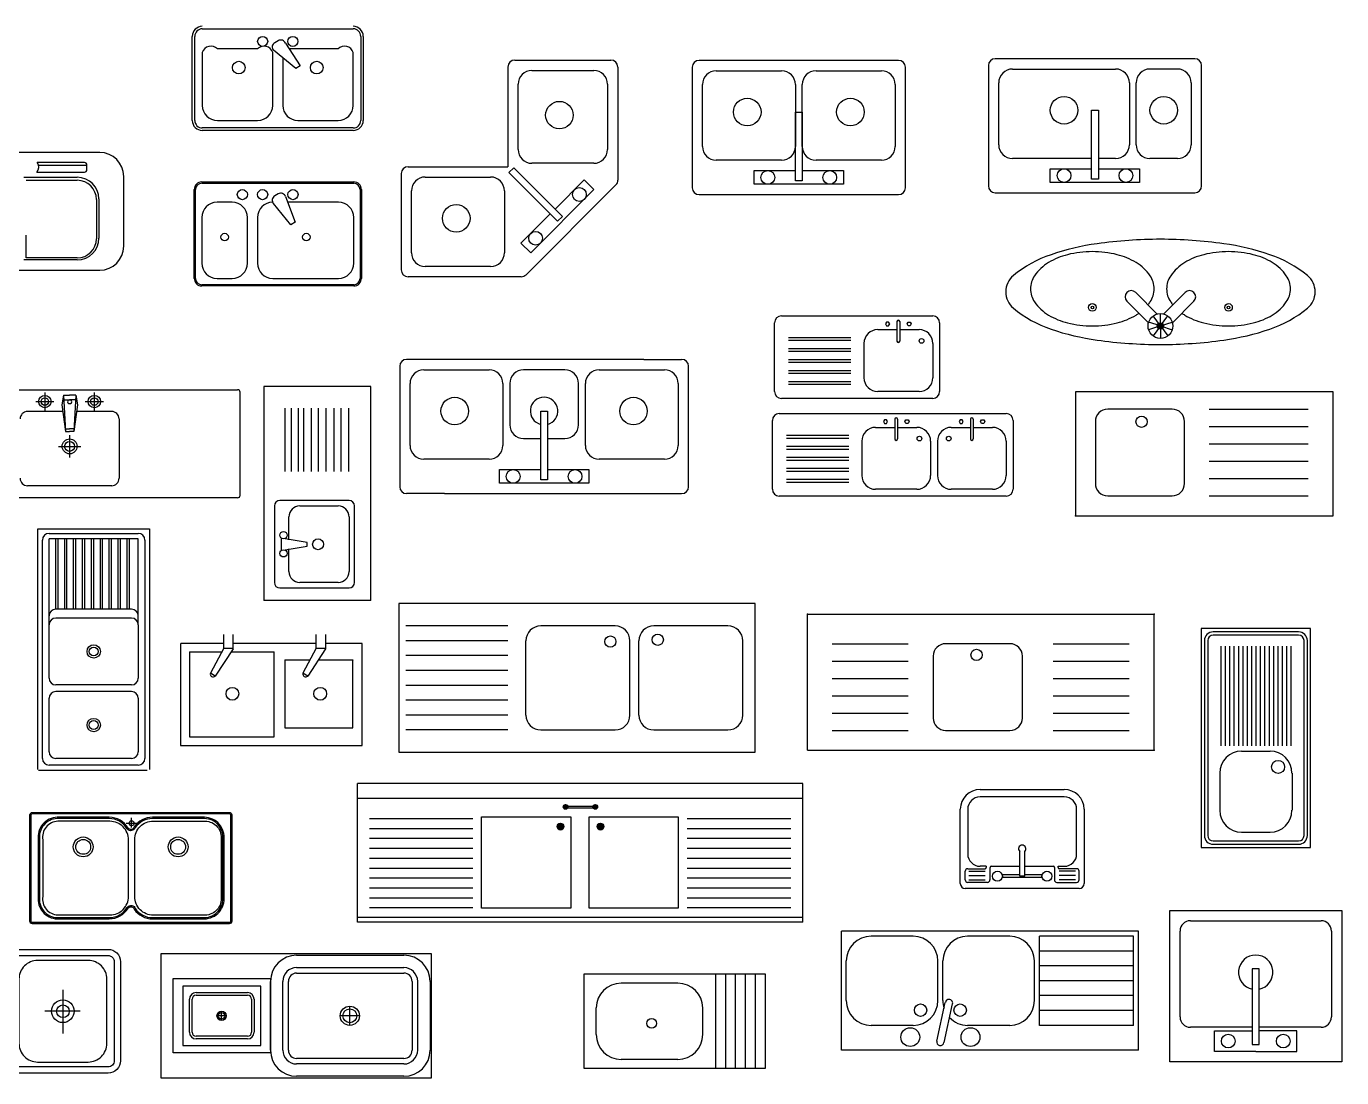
# Model space of a CAD drawing. Header units: metres. Extents: x 271.5 to 281.6, y 139.4 to 150.6.
# Drawn here: x 276.19 to 281.5, y 139.35 to 143.6 of the extents above; entities that cross this region are included whole.
import ezdxf

# ---------------------------------------------------------------- set-up
doc = ezdxf.new("R2010")
doc.units = ezdxf.units.M

msp = doc.modelspace()

# ---------------------------------------------------------------- linework, layer by layer
at = {"color": 0, "lineweight": -2}
for p, q in [((276.8966, 143.5864), (277.5062, 143.5864)), ((276.8562, 143.2164), (276.8562, 143.5559)), ((276.8662, 143.2164), (276.8662, 143.5559)), ((277.2034, 143.5384), (277.1893, 143.5302)), ((277.2326, 143.5279), (277.2915, 143.4363)), ((277.5367, 143.5559), (277.5367, 143.2164)), ((277.5467, 143.5559), (277.5467, 143.2164)), ((276.8966, 143.4907), (276.8966, 143.2773)), ((277.1202, 143.5051), (276.9576, 143.5051)), ((277.1811, 143.2773), (277.1811, 143.4907)), ((277.2739, 143.4261), (277.1837, 143.4997)), ((277.2218, 143.4687), (277.2218, 143.2773)), ((277.4453, 143.5051), (277.2473, 143.5051)), ((277.5062, 143.2773), (277.5062, 143.4907)), ((277.2915, 143.4363), (277.2739, 143.4261)), ((276.9576, 143.2164), (277.1202, 143.2164)), ((277.2827, 143.2164), (277.4453, 143.2164)), ((277.5062, 143.1859), (276.8966, 143.1859)), ((277.5062, 143.1759), (276.8966, 143.1759))]:
    msp.add_line(p, q, dxfattribs=at)
at = {"color": 0}
for p, q in [((278.1585, 143.4599), (278.5474, 143.4599)), ((279.7089, 143.4587), (278.9034, 143.4587)), ((280.9052, 143.4657), (280.0996, 143.4657)), ((278.1308, 143.4321), (278.1308, 143.0293)), ((278.228, 143.4182), (278.478, 143.4182)), ((278.5752, 143.4321), (278.5752, 142.9756)), ((278.8756, 143.4309), (278.8756, 142.9448)), ((278.9728, 143.417), (279.2367, 143.417)), ((279.3756, 143.417), (279.6395, 143.417)), ((279.7367, 142.9448), (279.7367, 143.4309)), ((280.0718, 143.4379), (280.0718, 142.9518)), ((280.1691, 143.424), (280.5857, 143.424)), ((280.8357, 143.424), (280.7246, 143.424)), ((280.9329, 142.9518), (280.9329, 143.4379)), ((278.1724, 143.0988), (278.1724, 143.3627)), ((278.5335, 143.3627), (278.5335, 143.0988)), ((278.9173, 143.1114), (278.9173, 143.3614)), ((279.2923, 143.3614), (279.2923, 143.1114)), ((279.32, 143.1114), (279.32, 143.3614)), ((279.695, 143.3614), (279.695, 143.1114)), ((280.1135, 143.1184), (280.1135, 143.3684)), ((280.6413, 143.3684), (280.6413, 143.1184)), ((280.6691, 143.1184), (280.6691, 143.3684)), ((280.8913, 143.3684), (280.8913, 143.1184)), ((279.2923, 143.2503), (279.32, 143.2503)), ((279.2923, 142.9726), (279.2923, 143.2503)), ((279.32, 143.2503), (279.32, 142.9726)), ((280.4885, 143.2573), (280.5163, 143.2573)), ((280.4885, 142.9796), (280.4885, 143.2573)), ((280.5163, 143.2573), (280.5163, 142.9796)), ((278.478, 143.0432), (278.228, 143.0432)), ((279.2367, 143.0559), (278.9728, 143.0559)), ((279.6395, 143.0559), (279.3756, 143.0559)), ((280.4885, 143.0629), (280.1691, 143.0629)), ((280.5857, 143.0629), (280.5163, 143.0629)), ((280.8357, 143.0629), (280.7246, 143.0629)), ((277.7002, 143.0016), (277.7002, 142.6127)), ((277.728, 143.0293), (278.1308, 143.0293)), ((277.7974, 142.9877), (278.0613, 142.9877)), ((278.1348, 143.0056), (278.1545, 143.0253)), ((278.3312, 142.8092), (278.1348, 143.0056)), ((278.1545, 143.0253), (278.3509, 142.8289)), ((279.1256, 143.0142), (279.2923, 143.0142)), ((279.1256, 142.9587), (279.1256, 143.0142)), ((279.32, 143.0142), (279.4867, 143.0142)), ((279.4867, 143.0142), (279.4867, 142.9587)), ((280.3218, 143.0212), (280.4885, 143.0212)), ((280.3218, 142.9657), (280.3218, 143.0212)), ((280.5163, 142.9796), (280.4885, 142.9796)), ((280.5163, 143.0212), (280.6829, 143.0212)), ((280.6829, 143.0212), (280.6829, 142.9657)), ((277.7419, 142.6821), (277.7419, 142.9321)), ((278.1169, 142.9321), (278.1169, 142.6821)), ((278.5671, 142.956), (278.2042, 142.593)), ((278.4786, 142.9369), (278.2232, 142.6815)), ((278.3214, 142.8583), (278.4393, 142.9762)), ((278.4393, 142.9762), (278.4786, 142.9369)), ((279.4867, 142.9587), (279.1256, 142.9587)), ((279.32, 142.9726), (279.2923, 142.9726)), ((280.6829, 142.9657), (280.3218, 142.9657)), ((278.9034, 142.917), (279.7089, 142.917)), ((280.0996, 142.924), (280.9052, 142.924)), ((278.1839, 142.7208), (278.3018, 142.8387)), ((278.3509, 142.8289), (278.3312, 142.8092)), ((278.2232, 142.6815), (278.1839, 142.7208)), ((278.0613, 142.6266), (277.7974, 142.6266)), ((278.1845, 142.5849), (277.728, 142.5849)), ((280.7538, 142.4346), (280.6668, 142.5217)), ((280.7797, 142.4346), (280.8668, 142.5217)), ((280.7185, 142.3993), (280.6314, 142.4863)), ((280.8151, 142.3993), (280.9021, 142.4863)), ((279.2082, 142.1216), (279.2082, 142.3994)), ((279.236, 142.4271), (279.8471, 142.4271)), ((279.7027, 142.4047), (279.7027, 142.3247)), ((279.7138, 142.4047), (279.7138, 142.3247)), ((279.8749, 142.3994), (279.8749, 142.1216)), ((280.7668, 142.3863), (280.7192, 142.4018)), ((280.7668, 142.3863), (280.7374, 142.4268)), ((280.7668, 142.3863), (280.7668, 142.4363)), ((280.7668, 142.3863), (280.7962, 142.4268)), ((280.7668, 142.3863), (280.8143, 142.4018)), ((279.6249, 142.3716), (279.7027, 142.3716)), ((279.7138, 142.3716), (279.7916, 142.3716)), ((280.7668, 142.3863), (280.7192, 142.3709)), ((280.7668, 142.3863), (280.7374, 142.3459)), ((280.7668, 142.3863), (280.7668, 142.3363)), ((280.7668, 142.3863), (280.7962, 142.3459)), ((280.7668, 142.3863), (280.8143, 142.3709)), ((279.5165, 142.3382), (279.2651, 142.3382)), ((279.5165, 142.3271), (279.2651, 142.3271)), ((279.5165, 142.2938), (279.2651, 142.2938)), ((279.5694, 142.316), (279.5694, 142.1771)), ((279.8471, 142.316), (279.8471, 142.1771)), ((277.8745, 142.2511), (277.7218, 142.2511)), ((278.6801, 142.2511), (277.8745, 142.2511)), ((278.6801, 142.2511), (278.8329, 142.2511)), ((279.5165, 142.2827), (279.2651, 142.2827)), ((279.5165, 142.2494), (279.2651, 142.2494)), ((279.5165, 142.2382), (279.2651, 142.2382)), ((277.694, 142.2233), (277.694, 141.7372)), ((277.7912, 142.2094), (278.0551, 142.2094)), ((278.3606, 142.2094), (278.194, 142.2094)), ((278.4995, 142.2094), (278.7634, 142.2094)), ((278.8606, 141.7372), (278.8606, 142.2233)), ((279.5165, 142.2049), (279.2651, 142.2049)), ((279.5165, 142.1938), (279.2651, 142.1938)), ((277.7356, 141.9039), (277.7356, 142.1539)), ((278.1106, 142.1539), (278.1106, 141.9039)), ((278.1384, 142.1539), (278.1384, 141.9872)), ((278.4162, 141.9872), (278.4162, 142.1539)), ((278.444, 141.9039), (278.444, 142.1539)), ((278.819, 142.1539), (278.819, 141.9039)), ((279.5165, 142.1605), (279.2651, 142.1605)), ((279.5165, 142.1494), (279.2651, 142.1494)), ((279.8471, 142.0938), (279.236, 142.0938)), ((279.7916, 142.1216), (279.6249, 142.1216)), ((281.4639, 142.1202), (280.4239, 142.1202)), ((280.4239, 142.1202), (280.4239, 141.6202)), ((281.4639, 141.6202), (281.4639, 142.1202)), ((278.2634, 142.0427), (278.2912, 142.0427)), ((278.2634, 141.765), (278.2634, 142.0427)), ((278.2912, 142.0427), (278.2912, 141.765)), ((279.2274, 142.0323), (280.1441, 142.0323)), ((280.8139, 142.0502), (280.5539, 142.0502)), ((280.9639, 142.0502), (281.3639, 142.0502)), ((279.1997, 141.7268), (279.1997, 142.0045)), ((279.6163, 141.9768), (279.6941, 141.9768)), ((279.6941, 142.0098), (279.6941, 141.9299)), ((279.7052, 142.0098), (279.7052, 141.9299)), ((279.7052, 141.9768), (279.783, 141.9768)), ((279.9219, 141.9768), (279.9997, 141.9768)), ((279.9997, 142.0098), (279.9997, 141.9299)), ((280.0108, 142.0098), (280.0108, 141.9299)), ((280.0108, 141.9768), (280.0885, 141.9768)), ((280.1719, 142.0045), (280.1719, 141.7268)), ((280.5039, 142.0002), (280.5039, 141.7502)), ((280.8639, 141.7502), (280.8639, 142.0002)), ((280.9639, 141.9802), (281.3639, 141.9802)), ((278.194, 141.9316), (278.2634, 141.9316)), ((278.2912, 141.9316), (278.3606, 141.9316)), ((279.5079, 141.9434), (279.2565, 141.9434)), ((279.5079, 141.9323), (279.2565, 141.9323)), ((279.5608, 141.9212), (279.5608, 141.7823)), ((279.8385, 141.9212), (279.8385, 141.7823)), ((279.8663, 141.9212), (279.8663, 141.7823)), ((280.1441, 141.9212), (280.1441, 141.7823)), ((279.5079, 141.899), (279.2565, 141.899)), ((279.5079, 141.8879), (279.2565, 141.8879)), ((280.9639, 141.9102), (281.3639, 141.9102)), ((278.0551, 141.8483), (277.7912, 141.8483)), ((278.7634, 141.8483), (278.4995, 141.8483)), ((279.5079, 141.8545), (279.2565, 141.8545)), ((279.5079, 141.8434), (279.2565, 141.8434)), ((279.5079, 141.8101), (279.2565, 141.8101)), ((280.9639, 141.8402), (281.3639, 141.8402)), ((278.0968, 141.8066), (278.2634, 141.8066)), ((278.0968, 141.7511), (278.0968, 141.8066)), ((278.2912, 141.765), (278.2634, 141.765)), ((278.2912, 141.8066), (278.4579, 141.8066)), ((278.4579, 141.8066), (278.4579, 141.7511)), ((279.5079, 141.799), (279.2565, 141.799)), ((279.5079, 141.7656), (279.2565, 141.7656)), ((280.9639, 141.7702), (281.3639, 141.7702)), ((277.8745, 141.7094), (277.7218, 141.7094)), ((277.8745, 141.7094), (278.6801, 141.7094)), ((278.4579, 141.7511), (278.0968, 141.7511)), ((278.6801, 141.7094), (278.8329, 141.7094)), ((279.5079, 141.7545), (279.2565, 141.7545)), ((279.783, 141.7268), (279.6163, 141.7268)), ((280.0885, 141.7268), (279.9219, 141.7268)), ((280.1441, 141.699), (279.2274, 141.699)), ((280.5539, 141.7002), (280.8139, 141.7002)), ((280.9639, 141.7002), (281.3639, 141.7002)), ((280.4239, 141.6202), (281.4639, 141.6202)), ((276.2329, 140.5947), (276.2329, 141.5667)), ((276.2329, 141.5667), (276.6829, 141.5667)), ((276.2779, 141.5487), (276.6379, 141.5487)), ((276.6829, 141.5667), (276.6829, 140.5947)), ((276.2509, 140.6397), (276.2509, 141.5217)), ((276.6379, 141.5271), (276.2779, 141.5271)), ((276.2779, 141.1797), (276.2779, 141.5271)), ((276.3049, 141.2427), (276.3049, 141.5271)), ((276.3139, 141.2427), (276.3139, 141.5271)), ((276.3409, 141.2427), (276.3409, 141.5271)), ((276.3499, 141.2427), (276.3499, 141.5271)), ((276.3769, 141.2427), (276.3769, 141.5271)), ((276.3859, 141.2427), (276.3859, 141.5271)), ((276.4129, 141.2427), (276.4129, 141.5271)), ((276.4219, 141.2427), (276.4219, 141.5271)), ((276.4489, 141.2427), (276.4489, 141.5271)), ((276.4579, 141.2427), (276.4579, 141.5271)), ((276.4849, 141.2427), (276.4849, 141.5271)), ((276.4939, 141.2427), (276.4939, 141.5271)), ((276.5209, 141.2427), (276.5209, 141.5271)), ((276.5299, 141.2427), (276.5299, 141.5271)), ((276.5569, 141.2427), (276.5569, 141.5271)), ((276.5659, 141.2427), (276.5659, 141.5271)), ((276.5929, 141.2427), (276.5929, 141.5271)), ((276.6019, 141.2427), (276.6019, 141.5271)), ((276.6379, 141.1797), (276.6379, 141.5271)), ((276.6649, 141.5217), (276.6649, 140.6397)), ((276.6109, 141.2427), (276.3049, 141.2427)), ((277.69, 141.2649), (277.69, 140.6649)), ((279.13, 141.2649), (277.69, 141.2649)), ((279.13, 140.6649), (279.13, 141.2649)), ((276.2779, 140.9637), (276.2779, 141.1797)), ((276.6109, 141.2067), (276.3049, 141.2067)), ((276.6379, 141.1797), (276.6379, 140.9637)), ((278.1302, 141.1749), (277.7183, 141.1749)), ((278.564, 141.1749), (278.264, 141.1749)), ((279.02, 141.1749), (278.72, 141.1749)), ((279.341, 140.673), (279.341, 141.223)), ((279.341, 141.223), (280.741, 141.223)), ((280.741, 140.673), (280.741, 141.223)), ((276.9831, 141.0847), (276.9831, 141.1408)), ((277.0213, 141.0835), (277.0213, 141.1408)), ((277.357, 141.0847), (277.357, 141.1408)), ((277.3952, 141.0835), (277.3952, 141.1408)), ((281.3734, 141.1642), (280.9313, 141.1642)), ((280.9313, 141.1642), (280.9313, 140.2799)), ((281.3248, 141.1509), (280.9799, 141.1509)), ((281.3248, 141.1376), (280.9799, 141.1376)), ((281.3734, 140.2799), (281.3734, 141.1642)), ((276.8092, 141.1034), (276.8092, 140.6923)), ((276.9831, 141.1039), (276.8097, 141.1039)), ((276.8446, 141.0703), (276.9754, 141.0703)), ((276.8446, 141.0703), (276.8446, 140.7276)), ((276.9831, 141.0847), (276.9293, 140.9839)), ((277.021, 141.0826), (276.9483, 140.9725)), ((276.9831, 141.0847), (277.0213, 141.0847)), ((277.0129, 141.0703), (277.1866, 141.0703)), ((277.021, 141.0826), (277.0213, 141.0835)), ((277.357, 141.1039), (277.0213, 141.1039)), ((277.1866, 141.0703), (277.1871, 141.0698)), ((277.1871, 140.7276), (277.1871, 141.0698)), ((277.357, 141.0847), (277.3032, 140.9839)), ((277.3949, 141.0826), (277.3223, 140.9725)), ((277.357, 141.0847), (277.3952, 141.0847)), ((277.3949, 141.0826), (277.3952, 141.0835)), ((277.5418, 141.1039), (277.3952, 141.1039)), ((277.5418, 140.6923), (277.5418, 141.1039)), ((278.1302, 141.1149), (277.7183, 141.1149)), ((278.204, 140.8149), (278.204, 141.1149)), ((278.624, 140.8149), (278.624, 141.1149)), ((278.66, 140.8149), (278.66, 141.1149)), ((279.08, 140.8149), (279.08, 141.1149)), ((279.4408, 141.103), (279.7481, 141.103)), ((280.159, 141.103), (279.899, 141.103)), ((280.3337, 141.103), (280.641, 141.103)), ((280.9446, 141.1155), (280.9446, 140.3286)), ((280.9578, 141.1155), (280.9578, 140.3286)), ((281.0109, 141.0934), (281.0109, 140.6911)), ((281.0286, 141.0934), (281.0286, 140.6911)), ((281.0463, 141.0934), (281.0463, 140.6911)), ((281.0639, 141.0934), (281.0639, 140.6911)), ((281.0816, 141.0934), (281.0816, 140.6911)), ((281.0993, 141.0934), (281.0993, 140.6911)), ((281.117, 141.0934), (281.117, 140.6911)), ((281.1347, 141.0934), (281.1347, 140.6911)), ((281.1524, 141.0934), (281.1524, 140.6911)), ((281.17, 141.0934), (281.17, 140.6911)), ((281.1877, 141.0934), (281.1877, 140.6911)), ((281.2054, 141.0934), (281.2054, 140.6911)), ((281.2231, 141.0934), (281.2231, 140.6911)), ((281.2408, 141.0934), (281.2408, 140.6911)), ((281.2585, 141.0934), (281.2585, 140.6911)), ((281.2762, 141.0934), (281.2762, 140.6911)), ((281.2938, 141.0934), (281.2938, 140.6911)), ((281.3469, 140.3286), (281.3469, 141.1155)), ((281.3602, 140.3286), (281.3602, 141.1155)), ((277.2306, 141.0374), (277.3318, 141.0374)), ((277.2306, 141.0374), (277.2306, 140.7632)), ((277.365, 141.0374), (277.5042, 141.0374)), ((277.5042, 141.0374), (277.5046, 141.037)), ((277.5046, 140.7632), (277.5046, 141.037)), ((278.1302, 141.0549), (277.7183, 141.0549)), ((279.4408, 141.033), (279.7481, 141.033)), ((279.849, 141.053), (279.849, 140.803)), ((280.209, 140.803), (280.209, 141.053)), ((280.3337, 141.033), (280.641, 141.033)), ((276.9483, 140.9725), (276.9293, 140.9839)), ((277.3223, 140.9725), (277.3032, 140.9839)), ((278.1302, 140.9949), (277.7183, 140.9949)), ((279.4408, 140.963), (279.7481, 140.963)), ((280.3337, 140.963), (280.641, 140.963)), ((276.6109, 140.9367), (276.3049, 140.9367)), ((276.6109, 140.9097), (276.3049, 140.9097)), ((278.1302, 140.9349), (277.7183, 140.9349)), ((276.2779, 140.6667), (276.2779, 140.8827)), ((276.6379, 140.8827), (276.6379, 140.6667)), ((278.1302, 140.8749), (277.7183, 140.8749)), ((279.4408, 140.893), (279.7481, 140.893)), ((280.3337, 140.893), (280.641, 140.893)), ((278.1302, 140.8149), (277.7183, 140.8149)), ((279.4408, 140.823), (279.7481, 140.823)), ((280.3337, 140.823), (280.641, 140.823)), ((277.2306, 140.7632), (277.5046, 140.7632)), ((278.1302, 140.7549), (277.7183, 140.7549)), ((278.264, 140.7549), (278.564, 140.7549)), ((278.72, 140.7549), (279.02, 140.7549)), ((279.4408, 140.753), (279.7481, 140.753)), ((279.899, 140.753), (280.159, 140.753)), ((280.3337, 140.753), (280.641, 140.753)), ((276.8446, 140.7276), (277.1871, 140.7276)), ((276.8092, 140.6923), (277.5418, 140.6923)), ((277.69, 140.6649), (279.13, 140.6649)), ((279.341, 140.673), (280.741, 140.673)), ((281.0949, 140.669), (281.2098, 140.669)), ((276.6745, 140.5915), (276.2345, 140.5915)), ((276.6379, 140.6127), (276.2779, 140.6127)), ((276.6109, 140.6397), (276.3049, 140.6397)), ((277.5229, 139.978), (277.5229, 140.538)), ((279.3229, 140.538), (277.5229, 140.538)), ((279.3229, 139.978), (279.3229, 140.538)), ((281.0065, 140.5806), (281.0065, 140.4303)), ((281.2983, 140.5806), (281.2983, 140.4303)), ((280.0384, 140.5143), (280.3784, 140.5143)), ((280.3784, 140.4843), (280.0384, 140.4843)), ((279.3229, 140.478), (277.5229, 140.478)), ((278.3544, 140.4431), (278.3646, 140.4533)), ((278.3557, 140.4391), (278.3686, 140.452)), ((278.3582, 140.4363), (278.3714, 140.4495)), ((278.3618, 140.4346), (278.3731, 140.4459)), ((278.3677, 140.4352), (278.3725, 140.44)), ((278.3726, 140.4475), (278.476, 140.4475)), ((278.3733, 140.4402), (278.4774, 140.4402)), ((278.4745, 140.4431), (278.4847, 140.4533)), ((278.4758, 140.4391), (278.4887, 140.452)), ((278.476, 140.4402), (278.476, 140.4388)), ((278.4783, 140.4363), (278.4915, 140.4495)), ((278.4819, 140.4346), (278.4932, 140.4459)), ((278.4878, 140.4352), (278.4926, 140.44)), ((279.9584, 140.1343), (279.9584, 140.4343)), ((279.9884, 140.4343), (279.9884, 140.2543)), ((280.4284, 140.2543), (280.4284, 140.4343)), ((280.4584, 140.4343), (280.4584, 140.1343)), ((277.5714, 140.3973), (277.9889, 140.3973)), ((278.025, 140.0346), (278.025, 140.4038)), ((278.025, 140.4038), (278.3852, 140.4038)), ((278.3296, 140.3644), (278.3436, 140.3784)), ((278.3304, 140.3599), (278.3481, 140.3776)), ((278.3316, 140.3716), (278.3364, 140.3764)), ((278.3323, 140.3564), (278.3516, 140.3757)), ((278.3852, 140.4038), (278.3852, 140.0346)), ((278.4591, 140.0346), (278.4591, 140.4038)), ((278.4591, 140.4038), (278.8193, 140.4038)), ((278.4912, 140.3644), (278.5052, 140.3784)), ((278.4921, 140.3599), (278.5097, 140.3776)), ((278.4932, 140.3716), (278.498, 140.3764)), ((278.4939, 140.3564), (278.5132, 140.3757)), ((278.8193, 140.4038), (278.8193, 140.0346)), ((278.8558, 140.3973), (279.2734, 140.3973)), ((277.5714, 140.3573), (277.9889, 140.3573)), ((278.3349, 140.3537), (278.3543, 140.3731)), ((278.3382, 140.3517), (278.3563, 140.3698)), ((278.3425, 140.3507), (278.3573, 140.3655)), ((278.3489, 140.3518), (278.3562, 140.3591)), ((278.4965, 140.3537), (278.5159, 140.3731)), ((278.4998, 140.3517), (278.5179, 140.3698)), ((278.5041, 140.3507), (278.5189, 140.3655)), ((278.5105, 140.3518), (278.5178, 140.3591)), ((278.8558, 140.3573), (279.2734, 140.3573)), ((281.0949, 140.3418), (281.2098, 140.3418)), ((277.5714, 140.3173), (277.9889, 140.3173)), ((277.5714, 140.2773), (277.9889, 140.2773)), ((278.8558, 140.3173), (279.2734, 140.3173)), ((278.8558, 140.2773), (279.2734, 140.2773)), ((280.9313, 140.2799), (281.3734, 140.2799)), ((280.9799, 140.3065), (281.3248, 140.3065)), ((280.9799, 140.2932), (281.3248, 140.2932)), ((277.5714, 140.2373), (277.9889, 140.2373)), ((278.8558, 140.2373), (279.2734, 140.2373)), ((280.1984, 140.1643), (280.1984, 140.2639)), ((280.2184, 140.1643), (280.2184, 140.2639)), ((277.5714, 140.1973), (277.9889, 140.1973)), ((278.8558, 140.1973), (279.2734, 140.1973)), ((279.9782, 140.1493), (279.9782, 140.1843)), ((279.9882, 140.1943), (280.0584, 140.1943)), ((279.9932, 140.1843), (280.0582, 140.1843)), ((279.9932, 140.1668), (280.0582, 140.1668)), ((280.0634, 140.2043), (280.0384, 140.2043)), ((280.0634, 140.2043), (280.0634, 140.1993)), ((280.0634, 140.2043), (280.0634, 140.2043)), ((280.0784, 140.1493), (280.0784, 140.1993)), ((280.0834, 140.2043), (280.1984, 140.2043)), ((280.1984, 140.1693), (280.1278, 140.1693)), ((280.2184, 140.1643), (280.1984, 140.1643)), ((280.2184, 140.2043), (280.3334, 140.2043)), ((280.2884, 140.1693), (280.2184, 140.1693)), ((280.3384, 140.1993), (280.3384, 140.1493)), ((280.3534, 140.2043), (280.3784, 140.2043)), ((280.3534, 140.1993), (280.3534, 140.2043)), ((280.4284, 140.1943), (280.3584, 140.1943)), ((280.4234, 140.1843), (280.3584, 140.1843)), ((280.4234, 140.1668), (280.3584, 140.1668)), ((280.4384, 140.1493), (280.4384, 140.1843)), ((277.5714, 140.1573), (277.9889, 140.1573)), ((277.5714, 140.1173), (277.9889, 140.1173)), ((278.8558, 140.1573), (279.2734, 140.1573)), ((278.8558, 140.1173), (279.2734, 140.1173)), ((280.4384, 140.1143), (279.9784, 140.1143)), ((280.0682, 140.1393), (279.9882, 140.1393)), ((279.9932, 140.1493), (280.0582, 140.1493)), ((280.2884, 140.1593), (280.1278, 140.1593)), ((280.3484, 140.1393), (280.4284, 140.1393)), ((280.4234, 140.1493), (280.3584, 140.1493)), ((277.5714, 140.0773), (277.9889, 140.0773)), ((278.8558, 140.0773), (279.2734, 140.0773)), ((277.5714, 140.0373), (277.9889, 140.0373)), ((278.3852, 140.0346), (278.025, 140.0346)), ((278.8193, 140.0346), (278.4591, 140.0346)), ((278.8558, 140.0373), (279.2734, 140.0373)), ((280.8045, 140.0263), (281.4989, 140.0263)), ((280.8045, 139.4151), (280.8045, 140.0263)), ((281.4989, 140.0263), (281.4989, 139.4151)), ((279.3229, 139.998), (277.5229, 139.998)), ((279.3229, 139.978), (277.5229, 139.978)), ((280.8878, 139.9846), (281.4156, 139.9846)), ((279.4779, 139.4618), (279.4779, 139.9418)), ((280.6779, 139.9418), (279.4779, 139.9418)), ((279.7679, 139.9218), (279.5979, 139.9218)), ((280.1579, 139.9218), (279.9879, 139.9218)), ((280.2779, 139.5618), (280.2779, 139.9218)), ((280.6579, 139.9218), (280.2779, 139.9218)), ((280.6579, 139.5618), (280.6579, 139.9218)), ((280.6779, 139.4618), (280.6779, 139.9418)), ((280.8462, 139.5957), (280.8462, 139.9429)), ((281.4573, 139.9429), (281.4573, 139.5957)), ((280.6579, 139.8618), (280.2779, 139.8618)), ((279.4979, 139.6618), (279.4979, 139.8218)), ((279.8679, 139.6618), (279.8679, 139.8218)), ((279.8879, 139.6618), (279.8879, 139.8218)), ((280.2579, 139.6618), (280.2579, 139.8218)), ((280.6579, 139.8018), (280.2779, 139.8018)), ((280.6579, 139.7418), (280.2779, 139.7418)), ((281.1656, 139.7901), (281.1378, 139.7901)), ((281.1378, 139.7901), (281.1378, 139.4846)), ((281.1656, 139.4846), (281.1656, 139.7901)), ((279.8633, 139.4985), (279.8979, 139.6547)), ((279.8926, 139.492), (279.9272, 139.6482)), ((280.6579, 139.6818), (280.2779, 139.6818)), ((280.6579, 139.6218), (280.2779, 139.6218)), ((279.7679, 139.5618), (279.5979, 139.5618)), ((280.1579, 139.5618), (279.9879, 139.5618)), ((280.6579, 139.5618), (280.2779, 139.5618)), ((281.1378, 139.554), (280.8878, 139.554)), ((280.9851, 139.4568), (280.9851, 139.5401)), ((280.9851, 139.5401), (281.1378, 139.5401)), ((281.4156, 139.554), (281.1656, 139.554)), ((281.3184, 139.5401), (281.1656, 139.5401)), ((281.3184, 139.4568), (281.3184, 139.5401)), ((281.1378, 139.4846), (281.1656, 139.4846)), ((280.6779, 139.4618), (279.4779, 139.4618)), ((281.1517, 139.4568), (280.9851, 139.4568)), ((281.1517, 139.4568), (281.3184, 139.4568)), ((281.4989, 139.4151), (280.8045, 139.4151))]:
    msp.add_line(p, q, dxfattribs=at)
at = {"linetype": 'ByBlock'}
for p, q in [((276.4824, 143.0869), (275.625, 143.0869)), ((276.4207, 143.0463), (276.2297, 143.0463)), ((276.235, 143.0363), (276.4307, 143.0363)), ((276.4307, 143.0178), (276.4307, 143.0363)), ((276.1757, 142.9866), (276.3917, 142.9866)), ((276.2283, 143.0078), (276.4207, 143.0078)), ((276.5794, 142.7085), (276.5794, 142.9899)), ((276.1846, 142.9745), (276.3917, 142.9745)), ((276.469, 142.8972), (276.469, 142.7385)), ((276.479, 142.8993), (276.479, 142.7405)), ((276.1857, 142.6612), (276.1857, 142.7531)), ((276.3917, 142.6612), (276.1857, 142.6612)), ((275.625, 142.6115), (276.4824, 142.6115)), ((276.3917, 142.6532), (276.1757, 142.6532)), ((276.5885, 140.378), (276.6388, 140.378)), ((276.6111, 140.3609), (276.6111, 140.3997)), ((276.3335, 139.7057), (276.3335, 139.5287)), ((276.4035, 139.6188), (276.2603, 139.6188))]:
    msp.add_line(p, q, dxfattribs=at)
at = {"color": 0, "linetype": 'ByBlock', "lineweight": -2}
for p, q in [((276.864, 142.5785), (276.864, 142.9371)), ((276.869, 142.5785), (276.869, 142.9371)), ((276.8947, 142.9678), (277.5084, 142.9678)), ((276.8947, 142.9628), (277.5084, 142.9628)), ((277.534, 142.9371), (277.534, 142.5785)), ((277.539, 142.9371), (277.539, 142.5785)), ((277.0174, 142.886), (276.9561, 142.886)), ((277.254, 142.7951), (277.1837, 142.8805)), ((277.2036, 142.9194), (277.1893, 142.9112)), ((277.2329, 142.9089), (277.2718, 142.8053)), ((277.447, 142.886), (277.2415, 142.886)), ((276.8947, 142.8246), (276.8947, 142.6399)), ((277.0788, 142.6399), (277.0788, 142.8246)), ((277.1197, 142.8246), (277.1197, 142.6399)), ((277.5084, 142.6399), (277.5084, 142.8246)), ((277.2718, 142.8053), (277.254, 142.7951)), ((276.9561, 142.5785), (277.0174, 142.5785)), ((277.1811, 142.5785), (277.447, 142.5785)), ((277.5084, 142.5528), (276.8947, 142.5528)), ((277.5084, 142.5478), (276.8947, 142.5478))]:
    msp.add_line(p, q, dxfattribs=at)
for p, q in [((276.1221, 142.1288), (277.0394, 142.1288)), ((276.224, 142.0809), (276.297, 142.0809)), ((276.2605, 142.1174), (276.2605, 142.0444)), ((276.3356, 142.1073), (276.3291, 142.0684)), ((276.3356, 142.1073), (276.3439, 141.9607)), ((276.3356, 142.1073), (276.3606, 142.1073)), ((276.3367, 142.0876), (276.3606, 142.0876)), ((276.3856, 142.1073), (276.3606, 142.1073)), ((276.3845, 142.0876), (276.3606, 142.0876)), ((276.3856, 142.1073), (276.3773, 141.9607)), ((276.3856, 142.1073), (276.392, 142.0684)), ((276.424, 142.0809), (276.497, 142.0809)), ((276.4605, 142.1174), (276.4605, 142.0444)), ((277.0494, 141.7022), (277.0494, 142.1188)), ((276.3329, 142.0411), (276.1906, 142.0411)), ((276.3291, 142.0684), (276.3439, 141.9607)), ((276.392, 142.0684), (276.3773, 141.9607)), ((276.5306, 142.0411), (276.3883, 142.0411)), ((276.3434, 141.9708), (276.3606, 141.9708)), ((276.3777, 141.9708), (276.3606, 141.9708)), ((276.5606, 142.0111), (276.5606, 141.7711)), ((276.3439, 141.9607), (276.3606, 141.9607)), ((276.3605, 141.945), (276.3605, 141.8549)), ((276.3773, 141.9607), (276.3606, 141.9607)), ((276.3154, 141.8999), (276.4056, 141.8999)), ((276.5306, 141.7411), (276.1906, 141.7411)), ((277.0394, 141.6922), (276.1221, 141.6922)), ((277.8221, 139.8505), (276.7288, 139.8505)), ((276.7288, 139.8505), (276.7288, 139.3505)), ((277.2776, 139.845), (277.711, 139.845)), ((277.8221, 139.3505), (277.8221, 139.8505)), ((277.2776, 139.795), (277.711, 139.795)), ((276.7788, 139.4505), (276.7788, 139.7505)), ((276.7788, 139.7505), (277.1721, 139.7505)), ((277.1721, 139.7505), (277.1721, 139.4505)), ((277.1721, 139.4616), (277.1721, 139.7394)), ((277.2221, 139.4616), (277.2221, 139.7394)), ((277.2443, 139.4616), (277.2443, 139.7394)), ((277.2776, 139.7728), (277.711, 139.7728)), ((277.7443, 139.7394), (277.7443, 139.4616)), ((277.7665, 139.7394), (277.7665, 139.4616)), ((277.8165, 139.7394), (277.8165, 139.4616)), ((277.1328, 139.7205), (276.8181, 139.7205)), ((276.8181, 139.7205), (276.8181, 139.4805)), ((276.8714, 139.6939), (277.0794, 139.6939)), ((277.1328, 139.4805), (277.1328, 139.7205)), ((276.8448, 139.5339), (276.8448, 139.6672)), ((276.8554, 139.5339), (276.8554, 139.6672)), ((276.8714, 139.6832), (277.0794, 139.6832)), ((277.0954, 139.6672), (277.0954, 139.5339)), ((277.1061, 139.6672), (277.1061, 139.5339)), ((277.4925, 139.5616), (277.4925, 139.6394)), ((276.9932, 139.6005), (276.9559, 139.6005)), ((276.9746, 139.5819), (276.9746, 139.6192)), ((277.5314, 139.6005), (277.4536, 139.6005)), ((276.8181, 139.4805), (277.1328, 139.4805)), ((277.0794, 139.5179), (276.8714, 139.5179)), ((277.0794, 139.5072), (276.8714, 139.5072)), ((277.1721, 139.4505), (276.7788, 139.4505)), ((277.711, 139.4283), (277.2776, 139.4283)), ((277.711, 139.4061), (277.2776, 139.4061)), ((276.7288, 139.3505), (277.8221, 139.3505)), ((277.711, 139.3561), (277.2776, 139.3561))]:
    msp.add_line(p, q)
at = {"lineweight": -2}
for p, q in [((277.1458, 142.1418), (277.1458, 141.2778)), ((277.5778, 142.1418), (277.1458, 142.1418)), ((277.5778, 141.2778), (277.5778, 142.1418)), ((277.2303, 142.0538), (277.2303, 141.7985)), ((277.2553, 142.0538), (277.2553, 141.7985)), ((277.2835, 142.0538), (277.2835, 141.7985)), ((277.3054, 142.0538), (277.3054, 141.7985)), ((277.3367, 142.0538), (277.3367, 141.7985)), ((277.3649, 142.0538), (277.3649, 141.7985)), ((277.3962, 142.0538), (277.3962, 141.7985)), ((277.4275, 142.0538), (277.4275, 141.7985)), ((277.4557, 142.0538), (277.4557, 141.7985)), ((277.487, 142.0538), (277.487, 141.7985)), ((277.1876, 141.6595), (277.1876, 141.3502)), ((277.4895, 141.6816), (277.2097, 141.6816)), ((277.2907, 141.6595), (277.4453, 141.6595)), ((277.5116, 141.3502), (277.5116, 141.6595)), ((277.2465, 141.5232), (277.2465, 141.6153)), ((277.4895, 141.6153), (277.4895, 141.3944)), ((277.2171, 141.4827), (277.2171, 141.5269)), ((277.3201, 141.5122), (277.2318, 141.5269)), ((277.2318, 141.4827), (277.3201, 141.4975)), ((277.3201, 141.4975), (277.3201, 141.5122)), ((277.2465, 141.3944), (277.2465, 141.4864)), ((277.4453, 141.3502), (277.2907, 141.3502)), ((277.2097, 141.3281), (277.4895, 141.3281)), ((277.5778, 141.2778), (277.1458, 141.2778))]:
    msp.add_line(p, q, dxfattribs=at)
at = {"color": 7, "linetype": 'ByBlock'}
for p, q in [((278.4392, 139.7706), (279.1696, 139.7706)), ((278.4392, 139.3878), (278.4392, 139.7706)), ((278.9696, 139.7706), (278.9696, 139.3878)), ((279.0096, 139.7706), (279.0096, 139.3878)), ((279.0496, 139.7706), (279.0496, 139.3878)), ((279.0896, 139.7706), (279.0896, 139.3878)), ((279.1296, 139.7706), (279.1296, 139.3878)), ((279.1696, 139.7706), (279.1696, 139.3878)), ((278.8179, 139.7321), (278.5879, 139.7321)), ((278.4879, 139.5243), (278.4879, 139.6321)), ((278.9179, 139.5243), (278.9179, 139.6321)), ((278.8179, 139.4243), (278.5879, 139.4243)), ((279.1696, 139.3878), (278.4392, 139.3878))]:
    msp.add_line(p, q, dxfattribs=at)
at = {"color": 0}
for points in [[(279.6606, 142.3875), (279.6689, 142.3875), (279.6731, 142.3947), (279.6689, 142.402), (279.6606, 142.402), (279.6564, 142.3947)], [(279.7559, 142.3875), (279.7475, 142.3875), (279.7434, 142.3947), (279.7475, 142.402), (279.7559, 142.402), (279.7601, 142.3947)], [(279.652, 141.9927), (279.6604, 141.9927), (279.6645, 141.9999), (279.6604, 142.0072), (279.652, 142.0072), (279.6478, 141.9999)], [(279.7473, 141.9927), (279.739, 141.9927), (279.7348, 141.9999), (279.739, 142.0072), (279.7473, 142.0072), (279.7515, 141.9999)], [(279.9575, 141.9927), (279.9659, 141.9927), (279.9701, 141.9999), (279.9659, 142.0072), (279.9575, 142.0072), (279.9534, 141.9999)], [(280.0529, 141.9927), (280.0445, 141.9927), (280.0403, 141.9999), (280.0445, 142.0072), (280.0529, 142.0072), (280.057, 141.9999)]]:
    msp.add_lwpolyline(points, close=True, dxfattribs=at)
for points in [[(276.2105, 140.422), (277.0055, 140.422, -0.414214), (277.0155, 140.412), (277.0155, 139.982, -0.414214), (277.0055, 139.972), (276.2105, 139.972, -0.414214), (276.2005, 139.982), (276.2005, 140.412, -0.414214)], [(275.7461, 139.8688), (276.5161, 139.8688, -0.414214), (276.5661, 139.8188), (276.5661, 139.4188, -0.414214), (276.5161, 139.3688), (275.7461, 139.3688, -0.414214), (275.6961, 139.4188), (275.6961, 139.8188, -0.414214)]]:
    msp.add_lwpolyline(points, format="xyb", close=True)
at = {"linetype": 'ByBlock'}
for points in [[(276.2105, 140.417), (277.0055, 140.417, -0.414214), (277.0105, 140.412), (277.0105, 139.982, -0.414214), (277.0055, 139.977), (276.2105, 139.977, -0.414214), (276.2055, 139.982), (276.2055, 140.412, -0.414214)], [(276.6219, 140.0309, 0.250913), (276.6955, 139.992), (276.9055, 139.992, 0.440059), (276.9846, 140.082), (276.9846, 140.312, 0.440059), (276.9055, 140.402), (276.6955, 140.402, 0.246631), (276.6214, 140.3631, -0.645015), (276.5975, 140.3586, 0.262458), (276.5205, 140.402), (276.3105, 140.402, 0.446714), (276.2342, 140.312), (276.2342, 140.082, 0.446714), (276.3105, 139.992), (276.5205, 139.992, 0.262458), (276.5975, 140.0354, -0.628)], [(276.6265, 140.0331, 0.248577), (276.6955, 139.997), (276.9054, 139.997, 0.440902), (276.9796, 140.0818), (276.9796, 140.3123, 0.440902), (276.9054, 140.397), (276.6955, 140.397, 0.244033), (276.626, 140.361, -0.629256), (276.5933, 140.3559, 0.262933), (276.5205, 140.397), (276.3106, 140.397, 0.447806), (276.2392, 140.3124), (276.2392, 140.0817, 0.447806), (276.3106, 139.997), (276.5205, 139.997, 0.26308), (276.5933, 140.0382, -0.615883)], [(276.5986, 140.3109, 0.414214), (276.5236, 140.3859), (276.3136, 140.3859, 0.45343), (276.2522, 140.3109), (276.2522, 140.0828, 0.45343), (276.3136, 140.0078), (276.5236, 140.0078, 0.414214), (276.5986, 140.0828)], [(276.6986, 140.3869), (276.9086, 140.3869, -0.445378), (276.9726, 140.3119), (276.9726, 140.0819, -0.445378), (276.9086, 140.0069), (276.6986, 140.0069, -0.414214), (276.6236, 140.0819), (276.6236, 140.3119, -0.414214)], [(275.7461, 139.8438), (276.5161, 139.8438, -0.414214), (276.5411, 139.8188), (276.5411, 139.4188, -0.414214), (276.5161, 139.3938), (275.7461, 139.3938, -0.414214), (275.7211, 139.4188), (275.7211, 139.8188, -0.414214)], [(276.4359, 139.4138, 0.414214), (276.5109, 139.4888), (276.5109, 139.7488, 0.414214), (276.4359, 139.8238), (276.2311, 139.8238, 0.414214), (276.1561, 139.7488), (276.1561, 139.4888, 0.414214), (276.2311, 139.4138)]]:
    msp.add_lwpolyline(points, format="xyb", close=True, dxfattribs=at)
at = {"color": 0, "lineweight": -2}
for centre, radius in [((277.1405, 143.5356), 0.0203), ((277.2624, 143.5356), 0.0203), ((277.044, 143.4297), 0.0254), ((277.3589, 143.4297), 0.0254), ((276.987, 142.7454), 0.015), ((277.3169, 142.7454), 0.015)]:
    msp.add_circle(centre, radius, dxfattribs=at)
at = {"color": 0}
for centre, radius in [((279.0978, 143.2503), 0.0556), ((279.5145, 143.2503), 0.0556), ((280.3774, 143.2573), 0.0556), ((280.7802, 143.2573), 0.0556), ((278.3391, 143.2377), 0.0556), ((279.1811, 142.9864), 0.0278), ((279.4311, 142.9864), 0.0278), ((280.3774, 142.9934), 0.0278), ((280.6274, 142.9934), 0.0278), ((278.4196, 142.9172), 0.0278), ((277.9224, 142.821), 0.0556), ((278.2429, 142.7405), 0.0278), ((280.4918, 142.4613), 0.0154), ((280.4918, 142.4613), 0.00541), ((281.0418, 142.4613), 0.0154), ((281.0418, 142.4613), 0.00541), ((280.7668, 142.3863), 0.05), ((280.7668, 142.3863), 0.0126), ((280.7668, 142.3863), 0.00756), ((280.7668, 142.3863), 0.00256), ((279.8019, 142.3262), 0.00945), ((277.9162, 142.0427), 0.0556), ((278.6384, 142.0427), 0.0556), ((280.6906, 141.9995), 0.0227), ((279.7933, 141.9314), 0.00945), ((279.9116, 141.9314), 0.00945), ((278.1523, 141.7789), 0.0278), ((278.4023, 141.7789), 0.0278), ((278.5449, 141.1116), 0.0227), ((278.7365, 141.1192), 0.0227), ((276.4579, 141.0717), 0.027), ((276.4579, 141.0717), 0.018), ((280.0239, 141.058), 0.0227), ((277.0183, 140.9009), 0.0258), ((277.3729, 140.9009), 0.0258), ((276.4579, 140.7747), 0.027), ((276.4579, 140.7747), 0.018), ((281.2419, 140.6056), 0.0265), ((278.3638, 140.4438), 0.00946), ((278.484, 140.4438), 0.00946), ((278.3435, 140.3645), 0.0138), ((278.5051, 140.3645), 0.0138), ((280.1084, 140.1643), 0.02), ((280.3084, 140.1643), 0.02), ((279.798, 139.6233), 0.025), ((279.9579, 139.6233), 0.025), ((279.7564, 139.5144), 0.038), ((279.9994, 139.5144), 0.038), ((281.0406, 139.4985), 0.0278), ((281.2628, 139.4985), 0.0278)]:
    msp.add_circle(centre, radius, dxfattribs=at)
at = {"color": 0, "linetype": 'ByBlock', "lineweight": -2}
for centre in [(277.0584, 142.9167), (277.1402, 142.9167), (277.2629, 142.9167)]:
    msp.add_circle(centre, 0.0205, dxfattribs=at)
for centre, radius in [((276.2606, 142.0809), 0.025), ((276.2605, 142.0809), 0.015), ((276.4606, 142.0809), 0.025), ((276.4605, 142.0809), 0.015), ((276.3606, 141.8999), 0.03), ((276.3605, 141.8999), 0.02), ((277.4925, 139.6005), 0.0389), ((276.9746, 139.6005), 0.0187), ((276.9746, 139.6005), 0.0133), ((277.4925, 139.6005), 0.0278)]:
    msp.add_circle(centre, radius)
at = {"lineweight": -2}
for centre, radius in [((277.2244, 141.5417), 0.0147), ((277.3643, 141.5048), 0.0221), ((277.2244, 141.468), 0.0147)]:
    msp.add_circle(centre, radius, dxfattribs=at)
at = {"linetype": 'ByBlock'}
for centre, radius in [((276.6111, 140.378), 0.00998), ((276.4155, 140.2826), 0.04), ((276.799, 140.2826), 0.04), ((276.4155, 140.2826), 0.03), ((276.799, 140.2826), 0.03), ((276.3335, 139.6188), 0.0457), ((276.3335, 139.6188), 0.0257)]:
    msp.add_circle(centre, radius, dxfattribs=at)
at = {"color": 7, "linetype": 'ByBlock'}
msp.add_circle((278.7119, 139.5699), 0.0196, dxfattribs=at)
at = {"color": 0, "lineweight": -2}
for centre, radius, start, end in [((276.8966, 143.5559), 0.0405, 90, 180), ((276.8966, 143.5559), 0.0305, 90, 180), ((277.5062, 143.5559), 0.0405, 0, 90), ((277.5062, 143.5559), 0.0305, 0, 90), ((276.9314, 143.4799), 0.0364, 43.9565, 162.6922), ((277.1464, 143.4799), 0.0364, 17.3078, 136.0435), ((277.1994, 143.5126), 0.0203, 120, 219.4623), ((277.2136, 143.5208), 0.0203, 20.5377, 120), ((277.4715, 143.4799), 0.0364, 17.3078, 136.0435), ((276.9576, 143.2773), 0.061, 180, 270), ((277.1202, 143.2773), 0.061, 270, 0), ((277.2827, 143.2773), 0.061, 180, 270), ((277.4453, 143.2773), 0.061, 270, 0), ((276.8966, 143.2164), 0.0405, 180, 270), ((276.8966, 143.2164), 0.0305, 180, 270), ((277.5062, 143.2164), 0.0305, 270, 0), ((277.5062, 143.2164), 0.0405, 270, 0)]:
    msp.add_arc(centre, radius, start, end, dxfattribs=at)
at = {"color": 0}
for centre, radius, start, end in [((278.1585, 143.4321), 0.0278, 90, 180), ((278.5474, 143.4321), 0.0278, 0, 90), ((278.9034, 143.4309), 0.0278, 90, 180), ((279.7089, 143.4309), 0.0278, 0, 90), ((280.0996, 143.4379), 0.0278, 90, 180), ((280.9052, 143.4379), 0.0278, 0, 90), ((278.228, 143.3627), 0.0556, 90, 180), ((278.478, 143.3627), 0.0556, 0, 90), ((278.9728, 143.3614), 0.0556, 90, 180), ((279.2367, 143.3614), 0.0556, 0, 90), ((279.3756, 143.3614), 0.0556, 90, 180), ((279.6395, 143.3614), 0.0556, 0, 90), ((280.1691, 143.3684), 0.0556, 90, 180), ((280.5857, 143.3684), 0.0556, 0, 90), ((280.7246, 143.3684), 0.0556, 90, 180), ((280.8357, 143.3684), 0.0556, 0, 90), ((278.228, 143.0988), 0.0556, 180, 270), ((278.478, 143.0988), 0.0556, 270.0001, 0), ((278.9728, 143.1114), 0.0556, 180.0001, 270), ((279.2367, 143.1114), 0.0556, 270, 0), ((279.3756, 143.1114), 0.0556, 180.0001, 270), ((279.6395, 143.1114), 0.0556, 270, 0), ((280.1691, 143.1184), 0.0556, 180.0001, 270), ((280.5857, 143.1184), 0.0556, 270, 0), ((280.7246, 143.1184), 0.0556, 180.0001, 270), ((280.8357, 143.1184), 0.0556, 270, 0), ((277.728, 143.0016), 0.0278, 90, 180), ((277.7974, 142.9321), 0.0556, 90, 180), ((278.0613, 142.9321), 0.0556, 0, 90), ((278.5474, 142.9756), 0.0278, 315.0001, 0.0001), ((278.9034, 142.9448), 0.0278, 180.0001, 270), ((279.7089, 142.9448), 0.0278, 270, 0), ((280.0996, 142.9518), 0.0278, 180.0001, 270), ((280.9052, 142.9518), 0.0278, 270, 0), ((280.653, 141.7088), 1.0196, 98.0164, 108.778), ((280.7668, 140.9012), 1.8351, 90, 98.0164), ((280.7668, 140.9012), 1.8351, 81.9836, 90), ((280.8805, 141.7088), 1.0196, 71.222, 81.9836), ((277.7974, 142.6821), 0.0556, 180.0001, 270), ((278.0613, 142.6821), 0.0556, 270, 0), ((280.4813, 142.2138), 0.4862, 108.778, 129.3803), ((280.4592, 142.402), 0.2803, 103.9568, 120.9638), ((280.4918, 142.2711), 0.4153, 90, 103.9568), ((280.4918, 142.2711), 0.4153, 76.0432, 90), ((280.5243, 142.402), 0.2803, 59.0362, 76.0432), ((281.0092, 142.402), 0.2803, 103.9568, 120.9638), ((281.0418, 142.2711), 0.4153, 90, 103.9568), ((281.0418, 142.2711), 0.4153, 76.0432, 90), ((281.0743, 142.402), 0.2803, 59.0362, 76.0432), ((281.0522, 142.2138), 0.4862, 50.6197, 71.222), ((277.728, 142.6127), 0.0278, 180, 270), ((280.4097, 142.4846), 0.184, 120.9638, 145.3805), ((280.5739, 142.4846), 0.184, 34.6195, 59.0362), ((280.9597, 142.4846), 0.184, 120.9638, 145.3805), ((281.1239, 142.4846), 0.184, 34.6195, 59.0362), ((278.1845, 142.6127), 0.0278, 270, 315), ((280.2268, 142.5238), 0.0851, 129.3803, 180), ((280.3347, 142.5363), 0.093, 145.3805, 180), ((280.6488, 142.5363), 0.093, 0, 34.6195), ((280.8847, 142.5363), 0.093, 145.3805, 180), ((281.1988, 142.5363), 0.093, 0, 34.6195), ((281.3067, 142.5238), 0.0851, 0, 50.6197), ((280.2268, 142.5238), 0.0851, 180, 230.6197), ((280.3347, 142.5363), 0.093, 180, 214.6195), ((280.6491, 142.504), 0.025, 45, 225), ((280.6488, 142.5363), 0.093, 325.3805, 0), ((280.8847, 142.5363), 0.093, 180, 214.6195), ((280.8844, 142.504), 0.025, 315, 135), ((281.1988, 142.5363), 0.093, 325.3805, 0), ((281.3067, 142.5238), 0.0851, 309.3803, 0), ((280.4813, 142.8339), 0.4862, 230.6197, 251.222), ((280.4097, 142.5881), 0.184, 214.6195, 239.0362), ((280.5739, 142.5881), 0.184, 320.849, 325.3805), ((280.9597, 142.5881), 0.184, 214.6195, 219.151), ((281.0522, 142.8339), 0.4862, 288.778, 309.3803), ((281.1239, 142.5881), 0.184, 300.9638, 325.3805), ((279.236, 142.3994), 0.0278, 90, 180), ((279.7082, 142.4047), 0.00556, 0, 180), ((279.8471, 142.3994), 0.0278, 0, 90), ((280.4592, 142.6707), 0.2803, 239.0362, 256.0432), ((280.4918, 142.8016), 0.4153, 256.0432, 270), ((280.4918, 142.8016), 0.4153, 270, 283.9568), ((280.5243, 142.6707), 0.2803, 283.9568, 300.9638), ((280.5739, 142.5881), 0.184, 300.9638, 305.2247), ((280.9597, 142.5881), 0.184, 234.7753, 239.0362), ((281.0092, 142.6707), 0.2803, 239.0362, 256.0432), ((281.0418, 142.8016), 0.4153, 256.0432, 270), ((281.0418, 142.8016), 0.4153, 270, 283.9568), ((281.0743, 142.6707), 0.2803, 283.9568, 300.9638), ((279.6249, 142.316), 0.0556, 90, 180), ((279.7916, 142.316), 0.0556, 0, 90), ((280.653, 143.3389), 1.0196, 251.222, 261.9836), ((280.8805, 143.3389), 1.0196, 278.0164, 288.778), ((279.7082, 142.3247), 0.00556, 180, 0), ((280.7668, 144.1465), 1.8351, 261.9836, 270), ((280.7668, 144.1465), 1.8351, 270, 278.0164), ((277.7218, 142.2233), 0.0278, 90, 180), ((278.8329, 142.2233), 0.0278, 0, 90), ((277.7912, 142.1539), 0.0556, 90, 180), ((278.0551, 142.1539), 0.0556, 0, 90), ((278.194, 142.1539), 0.0556, 90, 179.9999), ((278.3606, 142.1539), 0.0556, 0, 90), ((278.4995, 142.1539), 0.0556, 90, 180), ((278.7634, 142.1539), 0.0556, 0, 90), ((279.6249, 142.1771), 0.0556, 180, 270), ((279.7916, 142.1771), 0.0556, 270, 0), ((278.2773, 142.0427), 0.0556, 284.0363, 255.9637), ((279.236, 142.1216), 0.0278, 180, 270), ((279.8471, 142.1216), 0.0278, 270, 0), ((279.2274, 142.0045), 0.0278, 90, 180), ((280.1441, 142.0045), 0.0278, 0, 90), ((280.5539, 142.0002), 0.05, 90, 180), ((280.8139, 142.0002), 0.05, 0, 90), ((278.194, 141.9872), 0.0556, 180, 270), ((278.3606, 141.9872), 0.0556, 270, 0), ((279.6163, 141.9212), 0.0556, 90, 180), ((279.6997, 142.0098), 0.00556, 0, 180), ((279.783, 141.9212), 0.0556, 0, 90), ((279.9219, 141.9212), 0.0556, 90, 180), ((280.0052, 142.0098), 0.00556, 0, 180), ((280.0885, 141.9212), 0.0556, 0, 90), ((279.6997, 141.9299), 0.00556, 180, 0), ((280.0052, 141.9299), 0.00556, 180, 0), ((277.7912, 141.9039), 0.0556, 180.0001, 270), ((278.0551, 141.9039), 0.0556, 270, 0), ((278.4995, 141.9039), 0.0556, 180.0001, 270), ((278.7634, 141.9039), 0.0556, 270, 0), ((279.6163, 141.7823), 0.0556, 180, 270), ((279.783, 141.7823), 0.0556, 270, 0), ((279.9219, 141.7823), 0.0556, 180, 270), ((280.0885, 141.7823), 0.0556, 270, 0), ((277.7218, 141.7372), 0.0278, 180.0001, 270), ((278.8329, 141.7372), 0.0278, 270, 0), ((279.2274, 141.7268), 0.0278, 180, 270), ((280.1441, 141.7268), 0.0278, 270, 0), ((280.5539, 141.7502), 0.05, 180, 270), ((280.8139, 141.7502), 0.05, 270, 0), ((276.2779, 141.5217), 0.027, 90, 180), ((276.6379, 141.5217), 0.027, 0, 90), ((276.3049, 141.2157), 0.027, 90, 180), ((276.6109, 141.2157), 0.027, 0, 90), ((276.3049, 141.1797), 0.027, 90, 180), ((276.6109, 141.1797), 0.027, 0, 90), ((278.264, 141.1149), 0.06, 90, 180), ((278.564, 141.1149), 0.06, 0, 90), ((278.72, 141.1149), 0.06, 90, 180), ((279.02, 141.1149), 0.06, 0, 90), ((280.9799, 141.1155), 0.0354, 90, 180), ((280.9799, 141.1155), 0.0221, 90, 180), ((281.3248, 141.1155), 0.0354, 0, 90), ((281.3248, 141.1155), 0.0221, 0, 90), ((279.899, 141.053), 0.05, 90, 180), ((280.159, 141.053), 0.05, 0, 90), ((276.3049, 140.9637), 0.027, 180, 270), ((276.6109, 140.9637), 0.027, 270, 0), ((276.9401, 140.9803), 0.0113, 161.459, 317.0158), ((277.314, 140.9803), 0.0113, 161.459, 317.0158), ((276.3049, 140.8827), 0.027, 90, 180), ((276.6109, 140.8827), 0.027, 0, 90), ((278.264, 140.8149), 0.06, 180, 270), ((278.564, 140.8149), 0.06, 270, 0), ((278.72, 140.8149), 0.06, 180, 270), ((279.02, 140.8149), 0.06, 270, 0), ((279.899, 140.803), 0.05, 180, 270), ((280.159, 140.803), 0.05, 270, 0), ((276.3049, 140.6667), 0.027, 180, 270), ((276.6109, 140.6667), 0.027, 270, 0), ((281.0949, 140.5806), 0.0884, 90, 180), ((281.2098, 140.5806), 0.0884, 0, 90), ((276.2779, 140.6397), 0.027, 180, 270), ((276.6379, 140.6397), 0.027, 270, 0), ((280.0384, 140.4343), 0.08, 90, 180), ((280.0384, 140.4343), 0.05, 90, 180), ((280.3784, 140.4343), 0.08, 0, 90), ((280.3784, 140.4343), 0.05, 0, 90), ((281.0949, 140.4303), 0.0884, 180, 270), ((281.2098, 140.4303), 0.0884, 270, 0), ((280.9799, 140.3286), 0.0354, 180, 270), ((280.9799, 140.3286), 0.0221, 180, 270), ((281.3248, 140.3286), 0.0221, 270, 0), ((281.3248, 140.3286), 0.0354, 270, 0), ((280.2084, 140.2751), 0.015, 311.8103, 228.1897), ((280.0384, 140.2543), 0.05, 180, 270), ((280.3784, 140.2543), 0.05, 270, 0), ((279.9882, 140.1843), 0.01, 90, 180), ((280.0584, 140.1993), 0.005, 270, 0), ((280.0834, 140.1993), 0.005, 90, 180), ((280.3334, 140.1993), 0.005, 0, 90), ((280.3584, 140.1993), 0.005, 180, 270), ((280.4284, 140.1843), 0.01, 0, 90), ((279.9784, 140.1343), 0.02, 180, 270), ((279.9882, 140.1493), 0.01, 180, 270), ((280.0682, 140.1493), 0.01, 270, 0), ((280.3484, 140.1493), 0.01, 180, 270), ((280.4284, 140.1493), 0.01, 270, 0), ((280.4384, 140.1343), 0.02, 270, 0), ((280.8878, 139.9429), 0.0417, 90, 179.9999), ((281.4156, 139.9429), 0.0417, 0, 90), ((279.5979, 139.8218), 0.1, 90, 180), ((279.7679, 139.8218), 0.1, 0, 90), ((279.9879, 139.8218), 0.1, 90, 180), ((280.1579, 139.8218), 0.1, 0, 90), ((281.1517, 139.7763), 0.0694, 281.3099, 258.69), ((279.5979, 139.6618), 0.1, 180, 270), ((279.7679, 139.6618), 0.1, 270, 0), ((279.9879, 139.6618), 0.1, 180, 197.82), ((279.9126, 139.6515), 0.015, 347.4905, 167.4905), ((280.1579, 139.6618), 0.1, 270, 0), ((279.9879, 139.6618), 0.1, 223.2176, 270), ((280.8878, 139.5957), 0.0417, 180, 270), ((281.4156, 139.5957), 0.0417, 270, 0), ((279.8779, 139.4953), 0.015, 167.4905, 347.4905)]:
    msp.add_arc(centre, radius, start, end, dxfattribs=at)
at = {"linetype": 'ByBlock'}
for centre, radius, start, end in [((276.4824, 142.9899), 0.097, 0, 90), ((276.2069, 143.0278), 0.0294, 317.0114, 38.9097), ((276.4207, 143.0363), 0.01, 0, 90), ((276.3917, 142.8993), 0.0873, 0, 90), ((276.4207, 143.0178), 0.01, 270, 0), ((276.3917, 142.8972), 0.0773, 0, 90), ((276.3917, 142.7405), 0.0873, 270, 0), ((276.3917, 142.7385), 0.0773, 270, 0), ((276.4824, 142.7085), 0.097, 270, 0)]:
    msp.add_arc(centre, radius, start, end, dxfattribs=at)
at = {"color": 0, "linetype": 'ByBlock', "lineweight": -2}
for centre, radius, start, end in [((276.8947, 142.9371), 0.0307, 90, 180), ((276.8947, 142.9371), 0.0257, 90, 180), ((277.5084, 142.9371), 0.0307, 0, 90), ((277.5084, 142.9371), 0.0257, 0, 90), ((276.9561, 142.8246), 0.0614, 90, 180), ((277.0174, 142.8246), 0.0614, 0, 90), ((277.1811, 142.8246), 0.0614, 90, 180), ((277.1995, 142.8935), 0.0205, 120, 219.4623), ((277.2138, 142.9017), 0.0205, 20.5377, 120), ((277.447, 142.8246), 0.0614, 0, 90), ((276.9561, 142.6399), 0.0614, 180, 270), ((277.0174, 142.6399), 0.0614, 270, 0), ((277.1811, 142.6399), 0.0614, 180, 270), ((277.447, 142.6399), 0.0614, 270, 0), ((276.8947, 142.5785), 0.0307, 180, 270), ((276.8947, 142.5785), 0.0257, 180, 270), ((277.5084, 142.5785), 0.0257, 270, 0), ((277.5084, 142.5785), 0.0307, 270, 0)]:
    msp.add_arc(centre, radius, start, end, dxfattribs=at)
for centre, radius, start, end in [((277.0394, 142.1188), 0.01, 0, 90), ((276.3594, 142.0802), 0.00719, 80.5252, 279.4748), ((276.3618, 142.0802), 0.00719, 260.5252, 99.4748), ((276.1906, 142.0111), 0.03, 90, 180), ((276.5306, 142.0111), 0.03, 0, 90), ((276.1906, 141.7711), 0.03, 180, 270), ((276.5306, 141.7711), 0.03, 270, 0), ((277.0394, 141.7022), 0.01, 270, 0), ((277.2776, 139.7394), 0.1056, 90, 180), ((277.711, 139.7394), 0.1056, 0, 90), ((277.2776, 139.7394), 0.0556, 90, 180), ((277.711, 139.7394), 0.0556, 0, 90), ((277.2776, 139.7394), 0.0333, 90, 180), ((277.711, 139.7394), 0.0333, 0, 90), ((276.8714, 139.6672), 0.0267, 90, 180), ((277.0794, 139.6672), 0.0267, 0, 90), ((276.8714, 139.6672), 0.016, 90, 180), ((277.0794, 139.6672), 0.016, 0, 90), ((276.8714, 139.5339), 0.0267, 180, 270), ((276.8714, 139.5339), 0.016, 180, 270), ((277.0794, 139.5339), 0.0267, 270, 0), ((277.0794, 139.5339), 0.016, 270, 0), ((277.2776, 139.4616), 0.1056, 180, 270), ((277.2776, 139.4616), 0.0556, 180, 270), ((277.2776, 139.4616), 0.0333, 180, 270), ((277.711, 139.4616), 0.0556, 270, 0), ((277.711, 139.4616), 0.0333, 270, 0), ((277.711, 139.4616), 0.1056, 270, 0)]:
    msp.add_arc(centre, radius, start, end)
at = {"lineweight": -2}
for centre, radius, start, end in [((277.2097, 141.6595), 0.0221, 90, 180), ((277.2907, 141.6153), 0.0442, 90, 180), ((277.4453, 141.6153), 0.0442, 0, 90), ((277.4895, 141.6595), 0.0221, 0, 90), ((277.2907, 141.3944), 0.0442, 180, 270), ((277.4453, 141.3944), 0.0442, 270, 0), ((277.2097, 141.3502), 0.0221, 180, 270), ((277.4895, 141.3502), 0.0221, 270, 0)]:
    msp.add_arc(centre, radius, start, end, dxfattribs=at)
at = {"color": 7, "linetype": 'ByBlock'}
for centre, start, end in [((278.5879, 139.6321), 90, 180), ((278.8179, 139.6321), 0, 90), ((278.5879, 139.5243), 180, 270), ((278.8179, 139.5243), 270, 0)]:
    msp.add_arc(centre, 0.1, start, end, dxfattribs=at)
at = {"color": 0}
for p in [(280.4239, 141.6202), (279.341, 141.223), (280.741, 141.223), (280.741, 141.223), (280.741, 140.673)]:
    msp.add_point(p, dxfattribs=at)

doc.saveas('drawing.dxf')
